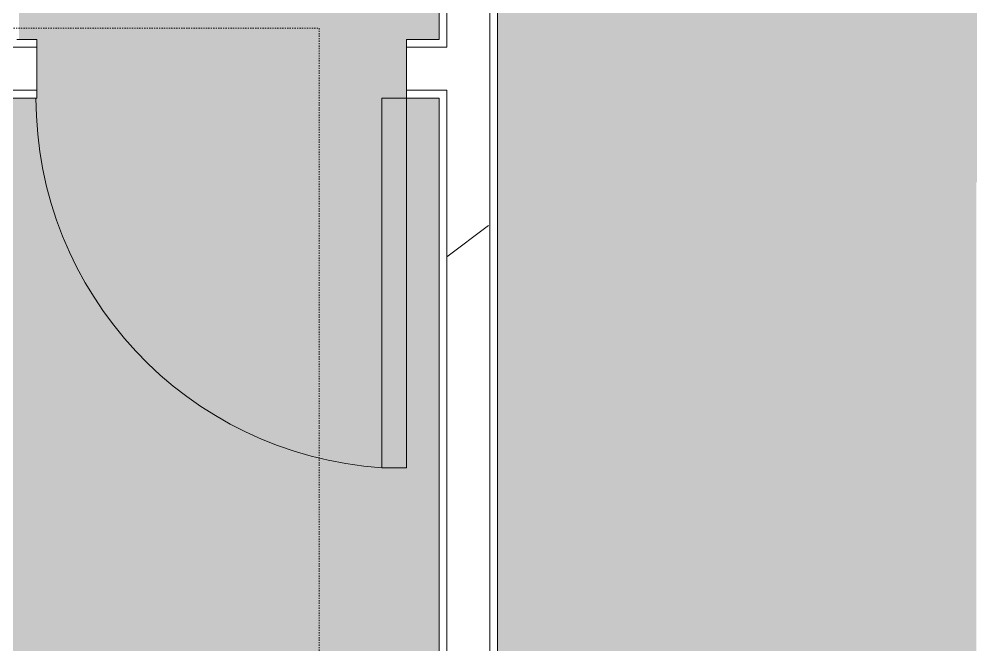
# Model space of a CAD drawing. Header units: inches. Extents: x -9418 to 110693, y 8585 to 209374.
# Drawn here: x -3328.9 to -3251.7, y 12037.1 to 12087.8 of the extents above; entities that cross this region are included whole.
import ezdxf

# ---------------------------------------------------------------- set-up
doc = ezdxf.new("R2010")
doc.units = ezdxf.units.IN
doc.header["$MEASUREMENT"] = 0
doc.linetypes.add('Dash 1_16_', pattern=[0.125, 0.0625, -0.0625])
for name, color, linetype, lineweight in [('0-1', 7, 'Continuous', 5), ('0-3', 7, 'Continuous', 9), ('A-AREA-PATT-3', 41, 'Continuous', 9), ('A-DOOR-1', 7, 'Continuous', 9), ('A-WALL-2', 10, 'Continuous', 15), ('A-WALL-3', 7, 'Continuous', 9), ('A-WALL-PATT-2', 8, 'Continuous', 9), ('I-FURN-HDLN-1', 253, 'Dash 1_16_', 9)]:
    doc.layers.add(name, color=color, linetype=linetype, lineweight=lineweight)

# ---------------------------------------------------------------- blocks, each defined once
blk = doc.blocks.new('Bed-Standard - King 78_ x 80_-V114-SITE PLAN - TOPO WITH IMAGERY')
at = {"layer": 'I-FURN-HDLN-1'}
for p, q in [((-64.311, 77.795), (73.689, 77.795)), ((-64.311, -38.205), (-64.311, 77.795))]:
    blk.add_line(p, q, dxfattribs=at)
blk = doc.blocks.new('Single-Flush - 30_ x 80_-1421383-SITE PLAN - TOPO WITH IMAGERY')
at = {"layer": 'A-DOOR-1'}
for p, q in [((13, -2.375), (13, -32.375)), ((15, -2.375), (13, -2.375)), ((15, -2.375), (15, -32.375)), ((15, -32.375), (13, -32.375))]:
    blk.add_line(p, q, dxfattribs=at)
blk.add_arc((15, -2.375), 30.067, 180, 266.18593, dxfattribs=at)
blk = doc.blocks.new('1750 Ox - Unit Layouts_rvt-1-SITE PLAN - TOPO WITH IMAGERY')
at = {"layer": 'A-WALL-PATT-2'}
h = blk.add_hatch(dxfattribs=at)
h.set_pattern_fill('FP_2', color=256, style=0, pattern_type=2)
h.set_pattern_definition([(216.87, (39.984, 99.96), (299.879643, 199.920536), [49.98, -449.82]), (206.565, (99.96, 69.97), (-99.95948, -99.9602), [111.759, -111.759]), (198.435, (99.96, 19.992), (-199.92005, -99.96009), [63.22, -252.881])])
h.paths.add_polyline_path([(-3294.211, 11857.379), (-3290.724, 11857.379), (-3290.724, 11933.904), (-3294.224, 11933.904), (-3294.224, 11857.379)], flags=0)
h.paths.add_polyline_path([(-3290.724, 11969.904), (-3290.911, 12120.017), (-3294.224, 12120.017), (-3294.224, 11969.904)], flags=0)
at = {"layer": 'A-WALL-2'}
for p, q in [((-3294.849, 12120.017), (-3294.849, 12086.189)), ((-3290.099, 11969.904), (-3290.099, 12120.017)), ((-3327.499, 12086.189), (-3329.124, 12086.189)), ((-3327.499, 12081.439), (-3327.499, 12086.189)), ((-3294.849, 12086.189), (-3297.499, 12086.189)), ((-3297.499, 12086.189), (-3297.499, 12081.439)), ((-3333.874, 12081.439), (-3327.499, 12081.439)), ((-3297.499, 12081.439), (-3294.849, 12081.439)), ((-3294.849, 12081.439), (-3294.849, 11969.904))]:
    blk.add_line(p, q, dxfattribs=at)
at = {"layer": 'A-WALL-3'}
for p, q in [((-3294.224, 12085.564), (-3294.224, 12120.017)), ((-3290.724, 11969.904), (-3290.724, 12120.017)), ((-3329.749, 12085.564), (-3327.499, 12085.564)), ((-3297.499, 12085.564), (-3294.849, 12085.564)), ((-3294.224, 12085.564), (-3294.849, 12085.564)), ((-3333.249, 12082.064), (-3327.499, 12082.064)), ((-3297.499, 12082.064), (-3294.849, 12082.064)), ((-3294.224, 12082.064), (-3294.849, 12082.064)), ((-3294.224, 11969.904), (-3294.224, 12082.064))]:
    blk.add_line(p, q, dxfattribs=at)
at = {"layer": '0-3', "rotation": 269.9999999999971}
blk.add_blockref('Bed-Standard - King 78_ x 80_-V114-SITE PLAN - TOPO WITH IMAGERY', (-3382.374, 12022.789), dxfattribs=at)
at = {"layer": '0-3'}
blk.add_blockref('Single-Flush - 30_ x 80_-1421383-SITE PLAN - TOPO WITH IMAGERY', (-3312.499, 12083.814), dxfattribs=at)

msp = doc.modelspace()

# ---------------------------------------------------------------- hatches: boundary and pattern name
at = {"layer": 'A-AREA-PATT-3'}
h = msp.add_hatch(color=256, dxfattribs=at)
h.paths.add_polyline_path([(-3292.499, 11718.989), (-3257.124, 11719.052), (-3257.124, 11720.989), (-3255.124, 11720.989), (-3255.124, 11721.989), (-3198.319, 11721.989), (-3198.319, 11723.854), (-3234.069, 11723.854), (-3234.069, 11753.854), (-3198.319, 11753.854), (-3198.319, 11745.854), (-3162.069, 11745.854), (-3162.069, 11760.385), (-3162.444, 11760.385), (-3162.444, 11784.385), (-3162.069, 11784.385), (-3162.069, 11815.479), (-3220.069, 11815.479), (-3220.265, 11813.854), (-3244.069, 11814.051), (-3244.069, 11815.479), (-3251.62, 11815.479), (-3251.62, 11851.479), (-3234.722, 11851.479), (-3234.722, 11862.386), (-3218.222, 11862.278), (-3218.222, 11851.479), (-3210.722, 11851.479), (-3210.722, 11862.386), (-3194.222, 11862.278), (-3194.222, 11851.479), (-3186.722, 11851.479), (-3186.722, 11862.386), (-3170.222, 11862.278), (-3170.222, 11851.479), (-3140.124, 11851.479), (-3140.124, 11993.094), (-3154.249, 11993.094), (-3154.249, 12011.094), (-3150.249, 12011.094), (-3150.249, 12047.094), (-3154.249, 12047.094), (-3154.182, 12065.094), (-3140.124, 12065.094), (-3140.201, 12115.902), (-3175.711, 12115.902), (-3175.711, 12119.277), (-3213.736, 12119.277), (-3213.736, 12116.527), (-3214.111, 12116.527), (-3214.329, 12119.277), (-3252.136, 12119.277), (-3252.136, 12115.902), (-3290.099, 12115.902), (-3290.099, 11969.904), (-3294.849, 11969.904), (-3294.849, 12081.439), (-3297.499, 12081.439), (-3297.499, 12086.189), (-3294.849, 12086.189), (-3294.849, 12120.017), (-3290.911, 12120.017), (-3291.126, 12120.339), (-3296.649, 12120.339), (-3296.649, 12091.464), (-3324.649, 12091.464), (-3324.649, 12120.339), (-3328.936, 12120.339), (-3328.936, 12086.189), (-3327.499, 12086.189), (-3327.499, 12081.439), (-3333.874, 12081.439), (-3333.874, 12115.902), (-3367.711, 12115.902), (-3367.821, 12119.277), (-3405.736, 12119.277), (-3405.736, 12115.902), (-3422.124, 12115.902), (-3422.124, 11930.904), (-3397.124, 11930.904), (-3397.124, 11926.154), (-3422.124, 11926.154), (-3422.124, 11905.104), (-3398.124, 11905.104), (-3398.124, 11843.854), (-3422.124, 11843.759), (-3422.124, 11837.831), (-3414.398, 11837.831), (-3412.534, 11837.331), (-3411.171, 11835.967), (-3410.671, 11834.104), (-3410.671, 11832.716), (-3407.648, 11833.064), (-3406.648, 11834.256), (-3404.648, 11835.09), (-3402.648, 11835.354), (-3400.655, 11835.18), (-3396.511, 11833.85), (-3394.648, 11832.982), (-3391.648, 11830.594), (-3390.648, 11828.354), (-3390.648, 11827.354), (-3391.648, 11825.115), (-3393.915, 11823.235), (-3394.648, 11822.727), (-3398.648, 11821.067), (-3400.655, 11820.529), (-3403.644, 11820.442), (-3405.648, 11820.886), (-3406.7, 11821.516), (-3407.648, 11822.645), (-3410.671, 11822.993), (-3410.798, 11820.64), (-3411.763, 11818.97), (-3412.534, 11818.377), (-3415.124, 11817.878), (-3422.124, 11817.878), (-3422.124, 11781.989), (-3420.124, 11781.989), (-3420.124, 11811.854), (-3360.124, 11811.854), (-3360.124, 11819.254), (-3355.374, 11819.254), (-3355.374, 11816.629), (-3355.999, 11816.629), (-3355.999, 11813.129), (-3355.374, 11813.129), (-3355.374, 11781.989), (-3298.819, 11781.989), (-3298.819, 11813.129), (-3298.194, 11813.129), (-3298.194, 11816.629), (-3294.694, 11816.629), (-3294.694, 11817.254), (-3294.069, 11817.254), (-3294.069, 11781.854), (-3296.124, 11781.854), (-3296.124, 11721.989), (-3295.124, 11721.989), (-3295.124, 11720.989), (-3293.124, 11720.989), (-3293.124, 11719.052), (-3292.499, 11719.052)], flags=0)
h.paths.add_polyline_path([(-3291.374, 11720.989), (-3293.124, 11720.989), (-3293.124, 11756.989), (-3291.374, 11756.989), (-3291.374, 11721.989)], flags=0)
h.paths.add_polyline_path([(-3324.579, 11784.92), (-3349.579, 11784.92), (-3349.579, 11810.92), (-3324.579, 11810.92), (-3324.579, 11791.42)], flags=0)
h.paths.add_polyline_path([(-3414.53, 11799.972), (-3414.401, 11800.522), (-3414.535, 11800.111)], flags=0)
h.paths.add_polyline_path([(-3305.096, 11811.754), (-3305.846, 11811.754), (-3306.096, 11814.504), (-3328.096, 11814.504), (-3328.096, 11815.879), (-3348.096, 11815.879), (-3348.346, 11811.754), (-3350.846, 11811.754), (-3350.846, 11812.504), (-3349.096, 11812.504), (-3349.096, 11817.254), (-3350.846, 11817.254), (-3350.846, 11818.004), (-3348.346, 11818.004), (-3348.096, 11817.254), (-3326.096, 11817.254), (-3326.096, 11815.879), (-3306.096, 11815.879), (-3305.846, 11818.004), (-3303.346, 11818.004), (-3303.362, 11817.254), (-3305.096, 11817.254), (-3305.096, 11812.504), (-3303.346, 11812.504), (-3303.346, 11811.754), (-3303.733, 11811.754)], flags=0)
h.paths.add_polyline_path([(-3355.374, 11851.254), (-3360.124, 11851.254), (-3360.124, 11926.154), (-3363.124, 11926.154), (-3363.124, 11930.904), (-3351.874, 11930.904), (-3351.874, 11931.654), (-3349.374, 11931.654), (-3349.124, 11929.529), (-3329.124, 11929.529), (-3329.124, 11930.904), (-3306.874, 11930.904), (-3306.874, 11931.654), (-3304.374, 11931.654), (-3304.374, 11930.904), (-3294.849, 11930.904), (-3294.849, 11933.904), (-3290.099, 11933.904), (-3290.209, 11853.254), (-3304.374, 11853.254), (-3304.374, 11852.504), (-3306.874, 11852.504), (-3307.124, 11853.254), (-3329.124, 11853.254), (-3329.124, 11854.629), (-3349.124, 11854.629), (-3349.374, 11852.504), (-3351.874, 11852.504), (-3351.874, 11853.254), (-3355.374, 11853.254), (-3355.374, 11852.504)], flags=0)
h.paths.add_polyline_path([(-3327.124, 11854.629), (-3307.124, 11854.629), (-3306.874, 11858.754), (-3304.374, 11858.754), (-3304.374, 11858.004), (-3294.849, 11858.004), (-3294.849, 11889.704), (-3355.374, 11889.704), (-3355.374, 11858.004), (-3351.874, 11858.004), (-3351.874, 11858.754), (-3349.374, 11858.754), (-3349.124, 11856.004), (-3327.124, 11856.004)], flags=0)
h.paths.add_polyline_path([(-3309.208, 11894.454), (-3294.849, 11894.454), (-3294.849, 11926.154), (-3304.374, 11926.154), (-3304.374, 11925.404), (-3306.874, 11925.404), (-3307.124, 11929.529), (-3327.124, 11929.529), (-3327.124, 11928.154), (-3349.124, 11928.154), (-3349.374, 11925.404), (-3351.874, 11925.404), (-3351.874, 11926.154), (-3355.374, 11926.154), (-3355.374, 11894.454), (-3311.914, 11894.454)], flags=0)
h.paths.add_polyline_path([(-3411.009, 11951.1), (-3420.079, 11951.1), (-3420.079, 11969.1), (-3402.079, 11969.1), (-3402.079, 11951.1), (-3405.164, 11951.1)], flags=0)
h.paths.add_polyline_path([(-3420.079, 11973.1), (-3420.579, 11973.1), (-3420.579, 12051.1), (-3340.579, 12051.1), (-3340.579, 11973.1), (-3411.009, 11973.1)], flags=0)
h.paths.add_polyline_path([(-3236.056, 11990.604), (-3251.249, 11990.604), (-3251.249, 12074.604), (-3216.249, 12074.604), (-3216.249, 12068.604), (-3215.249, 12068.604), (-3215.249, 11996.604), (-3216.249, 11996.604), (-3216.249, 11990.604)], flags=0)
h.paths.add_polyline_path([(-3194.423, 11999.604), (-3200.249, 11999.604), (-3200.249, 12059.604), (-3170.249, 12059.604), (-3170.249, 11999.604), (-3174.019, 11999.604)], flags=0)
h.paths.add_polyline_path([(-3402.079, 12053.032), (-3420.079, 12053.032), (-3420.079, 12071.032), (-3402.079, 12071.032), (-3402.079, 12067.192)], flags=0)

# ---------------------------------------------------------------- block references
at = {"layer": '0-1'}
msp.add_blockref('1750 Ox - Unit Layouts_rvt-1-SITE PLAN - TOPO WITH IMAGERY', (0, 0), dxfattribs=at)

doc.saveas('drawing.dxf')
